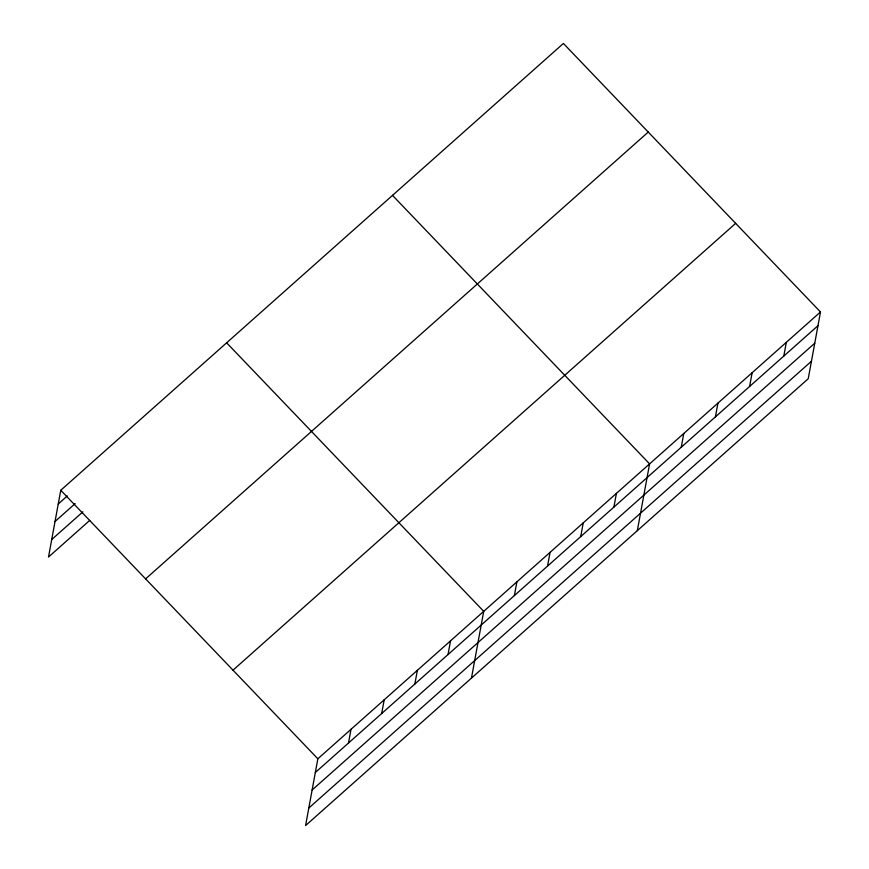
<?xml version="1.0" encoding="UTF-8"?>
<svg xmlns="http://www.w3.org/2000/svg" width="869" height="869" viewBox="0 0 869 869"><rect width="100%" height="100%" fill="white"/><g stroke="black" fill="none" stroke-linecap="round" stroke-linejoin="round"><path stroke-width="1.3" d="M820.488 311.96L317.848 758.789L305.595 825.55L808.235 378.732L820.488 311.96L563.405 43.45L60.765 490.268L48.512 557.04L89.724 520.401M348.502 743.028L351.022 729.297M381.676 713.547L384.196 699.806M414.85 684.055L417.37 670.314M448.024 654.563L450.544 640.822M471.465 678.102L483.718 611.331L226.635 342.82M514.372 595.58L516.892 581.85M547.546 566.088L550.066 552.358M580.72 536.597L583.24 522.866M613.894 507.116L616.414 493.375M637.335 530.644L649.588 463.883L392.506 195.373M681.253 447.242L683.773 433.501M715.426 416.848L717.946 403.118M749.61 386.466L752.13 372.736M783.795 356.084L786.315 342.353M58.245 504.009L67.293 495.96M55.029 521.509L75.136 503.629M51.716 539.54L82.881 511.83M145.601 578.884L648.252 132.055M233.011 670.173L735.652 223.355M315.317 772.519L817.968 325.701M312.112 790.019L814.753 343.201M308.799 808.051L811.45 361.232M60.765 490.268L317.848 758.789"/></g></svg>
